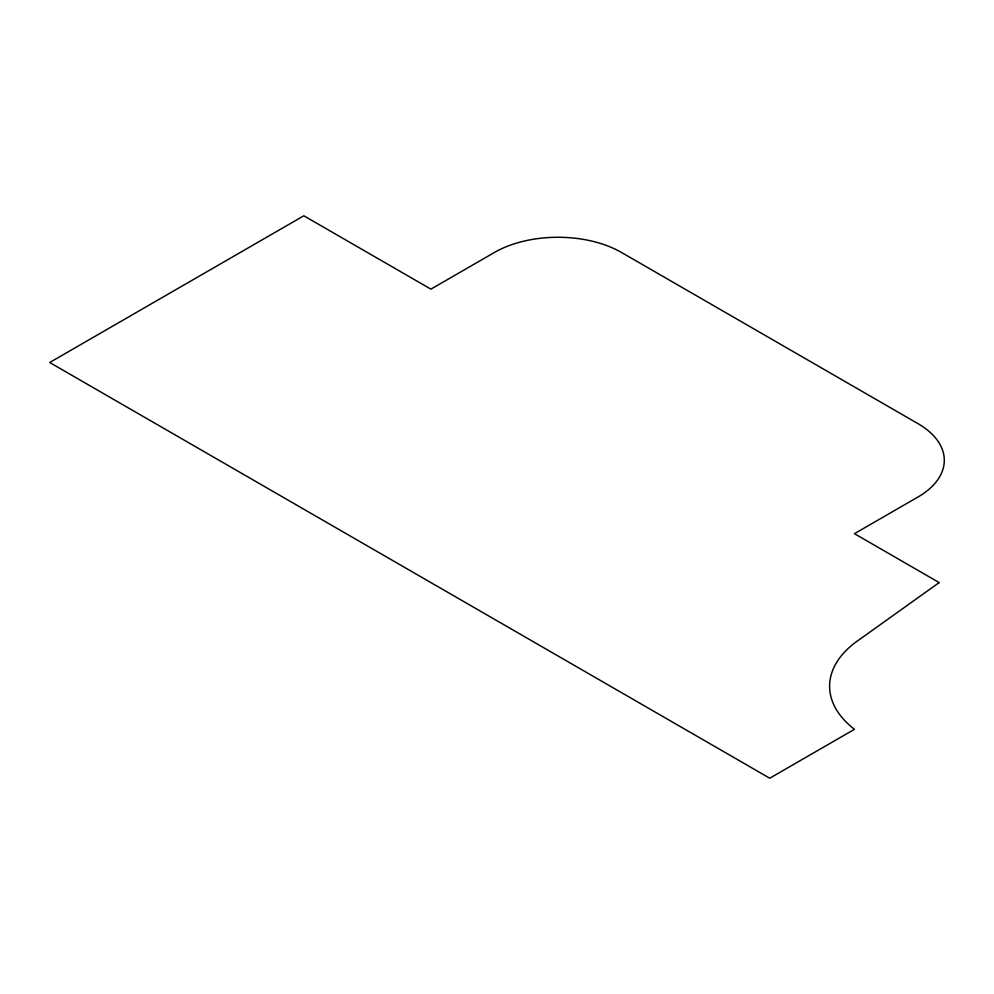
<?xml version="1.0" encoding="UTF-8"?>
<svg xmlns="http://www.w3.org/2000/svg" width="994" height="994" viewBox="0 0 994 994"><rect width="100%" height="100%" fill="white"/><g stroke="black" fill="none" stroke-linecap="round" stroke-linejoin="round"><path stroke-width="1.49" d="M939.156 582.583L859.127 639.776A124.424 71.841 0 0 0 854.455 729.31L769.741 778.215L49.7 362.499L303.829 215.785L430.899 289.142L494.428 252.464A89.845 51.874 0 0 1 621.498 252.464L917.984 423.643A89.845 51.874 0 0 1 917.984 497L854.455 533.679L939.156 582.583"/></g></svg>
